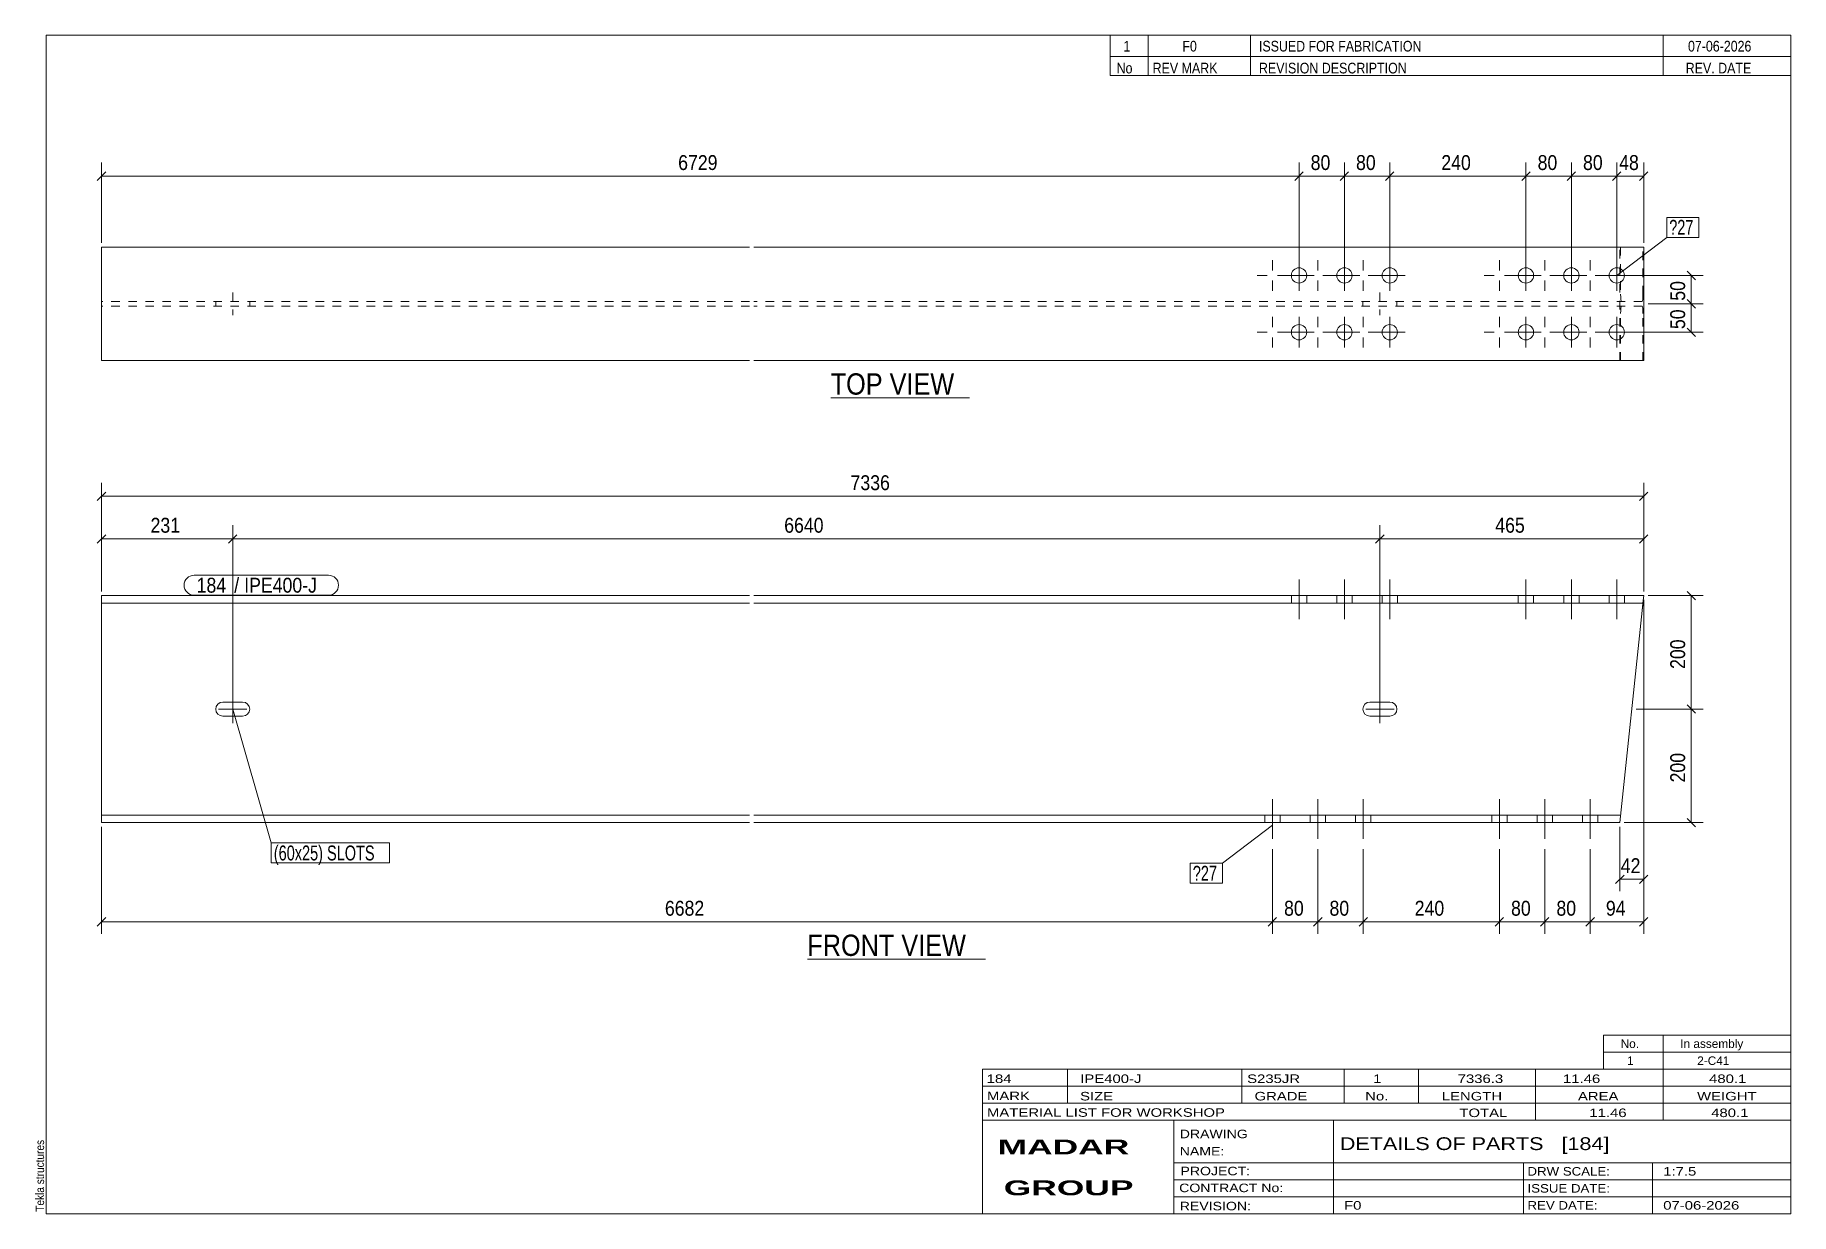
# Model space of a CAD drawing. Header units: millimetres. Extents: x 2 to 415, y 5 to 282.
import ezdxf

# ---------------------------------------------------------------- set-up
doc = ezdxf.new("R2010")
doc.units = ezdxf.units.MM
doc.linetypes.add('XKITLINE00', pattern=[0])
doc.linetypes.add('XKITLINE02', pattern=[4, 2, -2])
for name, color, linetype, lineweight in [('Bolt', 3, 'Continuous', 0), ('BoltMark', 7, 'Continuous', 0), ('Dimensions', 7, 'Continuous', 0), ('DrawingSheet', 5, 'Continuous', 0), ('OtherObjectType', 7, 'Continuous', 0), ('Part', 2, 'Continuous', 0), ('PartMark', 7, 'Continuous', 0)]:
    doc.layers.add(name, color=color, linetype=linetype, lineweight=lineweight)
doc.styles.add('ARIAL', font='ARIAL.TTF')
doc.styles.add('ARIAL_BOLD', font='ARIALBD.TTF')
doc.styles.add('ARIAL_NARROW', font='ARIALN.TTF')

# ---------------------------------------------------------------- blocks, each defined once
blk = doc.blocks.new('*A1')
at = {"layer": 'Bolt', "color": 3, "linetype": 'XKITLINE00', "lineweight": 0}
for p, q in [((44.96, 124.25), (44.83, 123.62)), ((45.32, 124.8), (44.96, 124.25)), ((45.86, 125.16), (45.32, 124.8)), ((46.5, 125.28), (45.86, 125.16)), ((51.16, 125.28), (46.5, 125.28)), ((48.83, 120.28), (48.83, 126.95)), ((51.8, 125.16), (51.16, 125.28)), ((52.34, 124.8), (51.8, 125.16)), ((52.7, 124.25), (52.34, 124.8)), ((52.83, 123.62), (52.7, 124.25)), ((314.54, 124.25), (314.41, 123.62)), ((314.9, 124.8), (314.54, 124.25)), ((315.44, 125.16), (314.9, 124.8)), ((316.08, 125.28), (315.44, 125.16)), ((320.75, 125.28), (316.08, 125.28)), ((318.41, 120.28), (318.41, 126.95)), ((321.39, 125.16), (320.75, 125.28)), ((321.93, 124.8), (321.39, 125.16)), ((322.29, 124.25), (321.93, 124.8)), ((322.41, 123.62), (322.29, 124.25)), ((44.83, 123.62), (44.83, 123.62)), ((44.83, 123.62), (44.96, 122.98)), ((44.96, 122.98), (45.32, 122.44)), ((45.32, 122.44), (45.86, 122.08)), ((52.16, 123.62), (45.5, 123.62)), ((45.86, 122.08), (46.5, 121.95)), ((46.5, 121.95), (51.16, 121.95)), ((51.16, 121.95), (51.8, 122.08)), ((51.8, 122.08), (52.34, 122.44)), ((52.34, 122.44), (52.7, 122.98)), ((52.7, 122.98), (52.83, 123.62)), ((52.83, 123.62), (52.83, 123.62)), ((314.41, 123.62), (314.41, 123.62)), ((314.41, 123.62), (314.54, 122.98)), ((314.54, 122.98), (314.9, 122.44)), ((314.9, 122.44), (315.44, 122.08)), ((321.75, 123.62), (315.08, 123.62)), ((315.44, 122.08), (316.08, 121.95)), ((316.08, 121.95), (320.75, 121.95)), ((320.75, 121.95), (321.39, 122.08)), ((321.39, 122.08), (321.93, 122.44)), ((321.93, 122.44), (322.29, 122.98)), ((322.29, 122.98), (322.41, 123.62)), ((322.41, 123.62), (322.41, 123.62))]:
    blk.add_line(p, q, dxfattribs=at)
blk = doc.blocks.new('*A2')
at = {"layer": 'Bolt', "color": 3, "linetype": 'XKITLINE00', "lineweight": 0}
for p, q in [((293.16, 102.48), (293.16, 93.15)), ((293.16, 102.48), (293.16, 93.15)), ((303.83, 102.48), (303.83, 93.15)), ((303.83, 102.48), (303.83, 93.15)), ((314.5, 102.48), (314.5, 93.15)), ((314.5, 102.48), (314.5, 93.15)), ((346.5, 102.48), (346.5, 93.15)), ((346.5, 102.48), (346.5, 93.15)), ((357.16, 102.48), (357.16, 93.15)), ((357.16, 102.48), (357.16, 93.15)), ((367.83, 102.48), (367.83, 93.15)), ((367.83, 102.48), (367.83, 93.15)), ((291.36, 98.68), (291.36, 96.95)), ((291.36, 98.68), (291.36, 96.95)), ((294.96, 98.68), (294.96, 96.95)), ((294.96, 98.68), (294.96, 96.95)), ((302.03, 98.68), (302.03, 96.95)), ((302.03, 98.68), (302.03, 96.95)), ((305.63, 98.68), (305.63, 96.95)), ((305.63, 98.68), (305.63, 96.95)), ((312.7, 98.68), (312.7, 96.95)), ((312.7, 98.68), (312.7, 96.95)), ((316.3, 98.68), (316.3, 96.95)), ((316.3, 98.68), (316.3, 96.95)), ((344.7, 98.68), (344.7, 96.95)), ((344.7, 98.68), (344.7, 96.95)), ((348.3, 98.68), (348.3, 96.95)), ((348.3, 98.68), (348.3, 96.95)), ((355.36, 98.68), (355.36, 96.95)), ((355.36, 98.68), (355.36, 96.95)), ((358.96, 98.68), (358.96, 96.95)), ((358.96, 98.68), (358.96, 96.95)), ((366.03, 98.68), (366.03, 96.95)), ((366.03, 98.68), (366.03, 96.95)), ((369.63, 98.68), (369.63, 96.95)), ((369.63, 98.68), (369.63, 96.95))]:
    blk.add_line(p, q, dxfattribs=at)
blk = doc.blocks.new('*A3')
at = {"layer": 'Bolt', "color": 3, "linetype": 'XKITLINE00', "lineweight": 0}
for p, q in [((299.41, 144.75), (299.41, 154.08)), ((299.41, 144.75), (299.41, 154.08)), ((310.08, 144.75), (310.08, 154.08)), ((310.08, 144.75), (310.08, 154.08)), ((320.74, 144.75), (320.74, 154.08)), ((320.74, 144.75), (320.74, 154.08)), ((352.74, 144.75), (352.74, 154.08)), ((352.74, 144.75), (352.74, 154.08)), ((363.41, 144.75), (363.41, 154.08)), ((363.41, 144.75), (363.41, 154.08)), ((374.08, 144.75), (374.08, 154.08)), ((374.08, 144.75), (374.08, 154.08)), ((297.61, 150.28), (297.61, 148.55)), ((297.61, 150.28), (297.61, 148.55)), ((301.21, 150.28), (301.21, 148.55)), ((301.21, 150.28), (301.21, 148.55)), ((308.28, 150.28), (308.28, 148.55)), ((308.28, 150.28), (308.28, 148.55)), ((311.88, 150.28), (311.88, 148.55)), ((311.88, 150.28), (311.88, 148.55)), ((318.94, 150.28), (318.94, 148.55)), ((318.94, 150.28), (318.94, 148.55)), ((322.54, 150.28), (322.54, 148.55)), ((322.54, 150.28), (322.54, 148.55)), ((350.94, 150.28), (350.94, 148.55)), ((350.94, 150.28), (350.94, 148.55)), ((354.54, 150.28), (354.54, 148.55)), ((354.54, 150.28), (354.54, 148.55)), ((361.61, 150.28), (361.61, 148.55)), ((361.61, 150.28), (361.61, 148.55)), ((365.21, 150.28), (365.21, 148.55)), ((365.21, 150.28), (365.21, 148.55)), ((372.28, 150.28), (372.28, 148.55)), ((372.28, 150.28), (372.28, 148.55)), ((375.88, 150.28), (375.88, 148.55)), ((375.88, 150.28), (375.88, 148.55))]:
    blk.add_line(p, q, dxfattribs=at)
blk = doc.blocks.new('*A4')
at = {"layer": 'Part', "color": 2, "linetype": 'XKITLINE00', "lineweight": 0}
for p, q in [((18, 96.95), (18, 150.28)), ((18, 150.28), (170.3, 150.28)), ((170.3, 148.55), (18, 148.55)), ((171.3, 150.28), (380.43, 150.28)), ((380.24, 148.55), (171.3, 148.55)), ((380.24, 148.55), (380.23, 148.42)), ((380.43, 150.28), (380.24, 148.55)), ((380.06, 146.82), (374.8, 96.95)), ((380.23, 148.42), (380.06, 146.82)), ((170.3, 98.68), (18, 98.68)), ((170.3, 96.95), (18, 96.95)), ((374.98, 98.68), (171.3, 98.68)), ((374.8, 96.95), (171.3, 96.95))]:
    blk.add_line(p, q, dxfattribs=at)
at = {"layer": 'Part', "color": 7, "linetype": 'XKITLINE02', "lineweight": 0}
for p, q in [((380.06, 146.82), (380.19, 148.04)), ((375, 98.82), (374.98, 98.68))]:
    blk.add_line(p, q, dxfattribs=at)
blk = doc.blocks.new('*A5')
at = {"layer": 'Bolt', "color": 3, "linetype": 'XKITLINE02', "lineweight": 0}
for p, q in [((44.83, 219.38), (44.83, 218.32)), ((48.83, 221.52), (48.83, 216.18)), ((52.83, 219.38), (52.83, 218.32)), ((314.41, 219.38), (314.41, 218.32)), ((318.41, 221.52), (318.41, 216.18)), ((322.41, 219.38), (322.41, 218.32))]:
    blk.add_line(p, q, dxfattribs=at)
blk = doc.blocks.new('*A6')
at = {"layer": 'Bolt', "color": 3, "linetype": 'XKITLINE00', "lineweight": 0}
for p, q in [((293.16, 229.12), (293.16, 226.72)), ((303.83, 229.12), (303.83, 226.72)), ((314.5, 229.12), (314.5, 226.72)), ((346.5, 229.12), (346.5, 226.72)), ((357.16, 229.12), (357.16, 226.72)), ((367.83, 229.12), (367.83, 226.72)), ((289.56, 225.52), (291.96, 225.52)), ((293.16, 221.92), (293.16, 224.31)), ((296.76, 225.52), (294.37, 225.52)), ((300.23, 225.52), (302.63, 225.52)), ((303.83, 221.92), (303.83, 224.31)), ((307.43, 225.52), (305.03, 225.52)), ((310.9, 225.52), (313.3, 225.52)), ((314.5, 221.92), (314.5, 224.31)), ((318.1, 225.52), (315.7, 225.52)), ((342.9, 225.52), (345.3, 225.52)), ((346.5, 221.92), (346.5, 224.31)), ((350.1, 225.52), (347.7, 225.52)), ((353.56, 225.52), (355.96, 225.52)), ((357.16, 221.92), (357.16, 224.31)), ((360.76, 225.52), (358.37, 225.52)), ((364.23, 225.52), (366.63, 225.52)), ((367.83, 221.92), (367.83, 224.31)), ((371.43, 225.52), (369.03, 225.52)), ((293.16, 215.78), (293.16, 213.39)), ((303.83, 215.78), (303.83, 213.39)), ((314.5, 215.78), (314.5, 213.39)), ((346.5, 215.78), (346.5, 213.39)), ((357.16, 215.78), (357.16, 213.39)), ((367.83, 215.78), (367.83, 213.39)), ((289.56, 212.18), (291.96, 212.18)), ((293.16, 208.58), (293.16, 210.98)), ((296.76, 212.18), (294.37, 212.18)), ((300.23, 212.18), (302.63, 212.18)), ((303.83, 208.58), (303.83, 210.98)), ((307.43, 212.18), (305.03, 212.18)), ((310.9, 212.18), (313.3, 212.18)), ((314.5, 208.58), (314.5, 210.98)), ((318.1, 212.18), (315.7, 212.18)), ((342.9, 212.18), (345.3, 212.18)), ((346.5, 208.58), (346.5, 210.98)), ((350.1, 212.18), (347.7, 212.18)), ((353.56, 212.18), (355.96, 212.18)), ((357.16, 208.58), (357.16, 210.98)), ((360.76, 212.18), (358.37, 212.18)), ((364.23, 212.18), (366.63, 212.18)), ((367.83, 208.58), (367.83, 210.98)), ((371.43, 212.18), (369.03, 212.18))]:
    blk.add_line(p, q, dxfattribs=at)
blk = doc.blocks.new('*A7')
at = {"layer": 'Bolt', "color": 3, "linetype": 'XKITLINE00', "lineweight": 0}
for p, q in [((299.41, 229.12), (299.41, 221.92)), ((310.08, 229.12), (310.08, 221.92)), ((320.74, 229.12), (320.74, 221.92)), ((352.74, 229.12), (352.74, 221.92)), ((363.41, 229.12), (363.41, 221.92)), ((374.08, 229.12), (374.08, 221.92)), ((295.81, 225.52), (303.01, 225.52)), ((306.48, 225.52), (313.68, 225.52)), ((317.14, 225.52), (324.34, 225.52)), ((349.14, 225.52), (356.34, 225.52)), ((359.81, 225.52), (367.01, 225.52)), ((370.48, 225.52), (377.68, 225.52)), ((299.41, 215.78), (299.41, 208.58)), ((310.08, 215.78), (310.08, 208.58)), ((320.74, 215.78), (320.74, 208.58)), ((352.74, 215.78), (352.74, 208.58)), ((363.41, 215.78), (363.41, 208.58)), ((374.08, 215.78), (374.08, 208.58)), ((295.81, 212.18), (303.01, 212.18)), ((306.48, 212.18), (313.68, 212.18)), ((317.14, 212.18), (324.34, 212.18)), ((349.14, 212.18), (356.34, 212.18)), ((359.81, 212.18), (367.01, 212.18)), ((370.48, 212.18), (377.68, 212.18))]:
    blk.add_line(p, q, dxfattribs=at)
for centre in [(299.41, 225.52), (310.08, 225.52), (320.74, 225.52), (352.74, 225.52), (363.41, 225.52), (374.08, 225.52), (299.41, 212.18), (310.08, 212.18), (320.74, 212.18), (352.74, 212.18), (363.41, 212.18), (374.08, 212.18)]:
    blk.add_circle(centre, 1.8, dxfattribs=at)
blk = doc.blocks.new('*A8')
at = {"layer": 'Part', "color": 2, "linetype": 'XKITLINE00', "lineweight": 0}
for p, q in [((18, 205.52), (18, 232.18)), ((170.3, 232.18), (18, 232.18)), ((380.43, 232.18), (171.3, 232.18)), ((380.43, 205.52), (380.43, 232.18)), ((18, 205.52), (170.3, 205.52)), ((171.3, 205.52), (380.43, 205.52))]:
    blk.add_line(p, q, dxfattribs=at)
at = {"layer": 'Part', "color": 7, "linetype": 'XKITLINE02', "lineweight": 0}
for p, q in [((374.8, 205.52), (374.8, 232.18)), ((374.98, 232.18), (374.98, 221.12)), ((380.24, 221.12), (380.24, 232.18)), ((170.3, 219.38), (18, 219.38)), ((380.06, 219.38), (171.3, 219.38)), ((374.98, 221.12), (375, 220.45)), ((375, 220.45), (375.04, 219.89)), ((375.04, 219.89), (375.1, 219.52)), ((375.1, 219.52), (375.17, 219.38)), ((380.06, 219.38), (380.13, 219.52)), ((380.13, 219.52), (380.19, 219.89)), ((380.19, 219.89), (380.23, 220.45)), ((380.23, 220.45), (380.24, 221.12)), ((170.3, 218.32), (18, 218.32)), ((380.06, 218.32), (171.3, 218.32)), ((375, 217.25), (374.98, 216.58)), ((374.98, 205.52), (374.98, 216.58)), ((375.04, 217.81), (375, 217.25)), ((375.1, 218.18), (375.04, 217.81)), ((375.17, 218.32), (375.1, 218.18)), ((380.13, 218.18), (380.06, 218.32)), ((380.19, 217.81), (380.13, 218.18)), ((380.23, 217.25), (380.19, 217.81)), ((380.24, 216.58), (380.23, 217.25)), ((380.24, 205.52), (380.24, 216.58))]:
    blk.add_line(p, q, dxfattribs=at)
blk = doc.blocks.new('*A9')
at = {"layer": 'DrawingSheet', "color": 5, "linetype": 'XKITLINE00', "lineweight": 0}
for p, q in [((415, 282), (5, 282)), ((5, 282), (5, 5)), ((415, 5), (415, 282)), ((5, 5), (415, 5))]:
    blk.add_line(p, q, dxfattribs=at)
at = {"layer": 'DrawingSheet', "color": 5, "style": 'ARIAL', "width": 0.85}
blk.add_text('Tekla structures', height=2, rotation=90, dxfattribs=at).set_placement((4.5, 5.5))
blk = doc.blocks.new('*A10')
at = {"layer": 'OtherObjectType', "color": 7, "linetype": 'XKITLINE00', "lineweight": 0}
for p, q in [((371, 47), (415, 47)), ((371, 43), (371, 47)), ((385, 43), (385, 47)), ((415, 43), (415, 47)), ((371, 43), (415, 43)), ((371, 39), (371, 43)), ((385, 39), (385, 43)), ((415, 39), (415, 43)), ((371, 39), (415, 39))]:
    blk.add_line(p, q, dxfattribs=at)
at = {"layer": 'OtherObjectType', "color": 7, "style": 'ARIAL_NARROW', "width": 1.211571}
for s, p in [('No.', (375, 44)), ('In assembly', (389, 44)), ('1', (376.5, 40)), ('2-C41', (392.99, 40))]:
    blk.add_text(s, height=2, dxfattribs=at).set_placement(p)
blk = doc.blocks.new('*A11')
at = {"layer": 'OtherObjectType', "color": 7, "linetype": 'XKITLINE00', "lineweight": 0}
for p, q in [((255, 282), (415, 282)), ((415, 282), (255, 282)), ((255, 282), (255, 277)), ((264, 282), (264, 277)), ((288, 282), (288, 277)), ((385, 282), (385, 277)), ((415, 282), (415, 277)), ((255, 277), (415, 277)), ((255, 277), (255, 272.5)), ((255, 277), (415, 277)), ((264, 277), (264, 272.5)), ((288, 277), (288, 272.5)), ((385, 277), (385, 272.5)), ((415, 277), (415, 272.5)), ((415, 272.5), (255, 272.5))]:
    blk.add_line(p, q, dxfattribs=at)
at = {"layer": 'OtherObjectType', "color": 7, "style": 'ARIAL_NARROW'}
for s, width, p in [('1', 1.017001, (258.16, 278.15)), ('F0', 1.017001, (272, 278.15)), ('ISSUED FOR FABRICATION', 1.017001, (290, 278.15)), ('07-06-2026', 1.017001, (390.82, 278.15)), ('No', 1.02, (256.54, 273)), ('REV MARK', 1.02, (265, 273)), ('REVISION DESCRIPTION', 1.02, (290, 273)), ('REV. DATE', 1.02, (390.28, 273))]:
    blk.add_text(s, height=2.5, dxfattribs=dict(at, width=width)).set_placement(p)
blk = doc.blocks.new('*A12')
at = {"layer": 'OtherObjectType', "color": 7, "linetype": 'XKITLINE00', "lineweight": 0}
for p, q in [((225, 39), (415, 39)), ((225, 39), (225, 35)), ((225, 39), (415, 39)), ((245, 35), (245, 39)), ((286, 35), (286, 39)), ((310, 35), (310, 39)), ((327.5, 35), (327.5, 39)), ((355, 35), (355, 39)), ((385, 35), (385, 39)), ((415, 35), (415, 39)), ((225, 35), (415, 35)), ((225, 35), (225, 5)), ((225, 35), (415, 35)), ((245, 31), (245, 35)), ((286, 31), (286, 35)), ((310, 31), (310, 35)), ((327.5, 31), (327.5, 35)), ((355, 31), (355, 35)), ((385, 31), (385, 35)), ((415, 31), (415, 35)), ((225, 31), (415, 31)), ((355, 27), (355, 31)), ((385, 27), (385, 31)), ((415, 27), (415, 31)), ((225, 27), (415, 27)), ((270, 21), (270, 27)), ((307.5, 17), (307.5, 27)), ((415, 21), (415, 27)), ((270, 21), (270, 5)), ((415, 17), (415, 21)), ((270, 17), (415, 17)), ((307.5, 5), (307.5, 17)), ((352.16, 13), (352.16, 17)), ((382.5, 5), (382.5, 17)), ((415, 13), (415, 17)), ((270, 13), (415, 13)), ((352.16, 5), (352.16, 13)), ((415, 9), (415, 13)), ((270, 9), (415, 9)), ((415, 5), (415, 9)), ((225, 5), (415, 5)), ((262.5, 5), (415, 5))]:
    blk.add_line(p, q, dxfattribs=at)
at = {"layer": 'OtherObjectType', "color": 7, "style": 'ARIAL_NARROW'}
for s, height, width, p in [('184', 2, 1.525501, (226.01, 35.76)), ('IPE400-J', 2, 1.525501, (248, 35.76)), ('S235JR', 2, 1.525501, (287.22, 35.76)), ('1', 2, 1.525501, (316.82, 35.76)), ('7336.3', 2, 1.525501, (336.7, 35.76)), ('11.46', 2, 1.525501, (361.45, 35.76)), ('480.1', 2, 1.525501, (395.78, 35.76)), ('MARK', 2, 1.525501, (226.08, 31.73)), ('SIZE', 2, 1.525501, (247.96, 31.66)), ('GRADE', 2, 1.525501, (288.96, 31.66)), ('No.', 2, 1.525501, (314.96, 31.66)), ('LENGTH', 2, 1.525501, (332.96, 31.66)), ('AREA', 2, 1.525501, (364.96, 31.66)), ('WEIGHT', 2, 1.525501, (392.96, 31.66)), ('MATERIAL LIST FOR WORKSHOP', 2, 1.525501, (226.08, 27.82)), ('TOTAL', 2, 1.525501, (337.1, 27.75)), ('11.46', 2, 1.525501, (367.64, 27.75)), ('480.1', 2, 1.525501, (396.27, 27.75)), ('DRAWING', 2, 1.445, (271.38, 22.78)), ('NAME:', 2, 1.445, (271.38, 18.72)), ('DETAILS OF PARTS   [184]', 3, 1.474651, (309, 20)), ('PROJECT:', 2, 1.445, (271.55, 14.07)), ('DRW SCALE:', 2, 1.36, (353.1, 14)), ('1:7.5', 2, 1.525501, (385, 14)), ('CONTRACT No:', 2, 1.445, (271.25, 10.11)), ('ISSUE DATE:', 2, 1.36, (353.1, 10)), ('REVISION:', 2, 1.445, (271.38, 5.84)), ('F0', 2, 1.525501, (310, 6)), ('REV DATE:', 2, 1.36, (353.1, 6)), ('07-06-2026', 2, 1.525501, (385, 6))]:
    blk.add_text(s, height=height, dxfattribs=dict(at, width=width)).set_placement(p)
at = {"layer": 'OtherObjectType', "color": 1, "style": 'ARIAL_BOLD', "width": 1.7}
for s, p in [('MADAR ', (228.58, 18.97)), ('GROUP', (230.03, 9.37))]:
    blk.add_text(s, height=3.5, dxfattribs=at).set_placement(p)
blk = doc.blocks.new('*A13')
at = {"layer": 'Dimensions', "color": 7, "linetype": 'XKITLINE00', "lineweight": 0}
for p, q in [((390.61, 124.61), (392.59, 122.63)), ((378.61, 123.62), (394.4, 123.62)), ((391.6, 96.95), (391.6, 123.62)), ((375.8, 96.95), (394.4, 96.95)), ((390.61, 97.94), (392.59, 95.96))]:
    blk.add_line(p, q, dxfattribs=at)
at = {"layer": 'Dimensions', "color": 3}
for p in [(391.6, 123.62), (391.6, 96.95)]:
    blk.add_point(p, dxfattribs=at)
at = {"layer": 'Dimensions', "color": 3, "style": 'ARIAL', "width": 0.85}
blk.add_text('200', height=3.5, rotation=90.0002, dxfattribs=at).set_placement((390.15, 106.39))
blk = doc.blocks.new('*A14')
at = {"layer": 'Dimensions', "color": 7, "linetype": 'XKITLINE00', "lineweight": 0}
for p, q in [((381.43, 150.28), (394.4, 150.28)), ((390.61, 151.27), (392.59, 149.29)), ((391.6, 123.62), (391.6, 150.28)), ((390.61, 124.61), (392.59, 122.63)), ((378.61, 123.62), (394.4, 123.62))]:
    blk.add_line(p, q, dxfattribs=at)
at = {"layer": 'Dimensions', "color": 3}
for p in [(391.6, 150.28), (391.6, 123.62)]:
    blk.add_point(p, dxfattribs=at)
at = {"layer": 'Dimensions', "color": 3, "style": 'ARIAL', "width": 0.85}
blk.add_text('200', height=3.5, rotation=90.0002, dxfattribs=at).set_placement((390.15, 133.06))
blk = doc.blocks.new('*A15')
at = {"layer": 'Dimensions', "color": 7, "linetype": 'XKITLINE00', "lineweight": 0}
for p, q in [((18.99, 174.61), (17.01, 172.63)), ((18, 151.28), (18, 176.82)), ((18, 173.62), (380.43, 173.62)), ((381.42, 174.61), (379.44, 172.63)), ((380.43, 151.28), (380.43, 176.82))]:
    blk.add_line(p, q, dxfattribs=at)
at = {"layer": 'Dimensions', "color": 3}
for p in [(18, 173.62), (380.43, 173.62)]:
    blk.add_point(p, dxfattribs=at)
at = {"layer": 'Dimensions', "color": 3, "style": 'ARIAL', "width": 0.85}
blk.add_text('7336', height=3.5, dxfattribs=at).set_placement((194.02, 175.07))
blk = doc.blocks.new('*A16')
at = {"layer": 'Dimensions', "color": 7, "linetype": 'XKITLINE00', "lineweight": 0}
for p, q in [((380.43, 149.28), (380.43, 80.82)), ((374.8, 95.95), (374.8, 80.82)), ((375.79, 84.61), (373.81, 82.63)), ((374.8, 83.62), (380.43, 83.62)), ((381.42, 84.61), (379.44, 82.63))]:
    blk.add_line(p, q, dxfattribs=at)
at = {"layer": 'Dimensions', "color": 3}
for p in [(374.8, 83.62), (380.43, 83.62)]:
    blk.add_point(p, dxfattribs=at)
at = {"layer": 'Dimensions', "color": 3, "style": 'ARIAL', "width": 0.85}
blk.add_text('42', height=3.5, dxfattribs=at).set_placement((375.02, 85.07))
blk = doc.blocks.new('*A17')
at = {"layer": 'Dimensions', "color": 7, "linetype": 'XKITLINE00', "lineweight": 0}
for p, q in [((18, 151.28), (18, 166.82)), ((48.83, 124.62), (48.83, 166.82)), ((18.99, 164.61), (17.01, 162.63)), ((18, 163.62), (48.83, 163.62)), ((49.82, 164.61), (47.84, 162.63))]:
    blk.add_line(p, q, dxfattribs=at)
at = {"layer": 'Dimensions', "color": 3}
for p in [(18, 163.62), (48.83, 163.62)]:
    blk.add_point(p, dxfattribs=at)
at = {"layer": 'Dimensions', "color": 3, "style": 'ARIAL', "width": 0.85}
blk.add_text('231', height=3.5, dxfattribs=at).set_placement((29.52, 165.07))
blk = doc.blocks.new('*A18')
at = {"layer": 'Dimensions', "color": 7, "linetype": 'XKITLINE00', "lineweight": 0}
for p, q in [((48.83, 124.62), (48.83, 166.82)), ((318.41, 124.62), (318.41, 166.82)), ((49.82, 164.61), (47.84, 162.63)), ((48.83, 163.62), (318.41, 163.62)), ((319.4, 164.61), (317.42, 162.63))]:
    blk.add_line(p, q, dxfattribs=at)
at = {"layer": 'Dimensions', "color": 3}
for p in [(48.83, 163.62), (318.41, 163.62)]:
    blk.add_point(p, dxfattribs=at)
at = {"layer": 'Dimensions', "color": 3, "style": 'ARIAL', "width": 0.85}
blk.add_text('6640', height=3.5, dxfattribs=at).set_placement((178.43, 165.07))
blk = doc.blocks.new('*A19')
at = {"layer": 'Dimensions', "color": 7, "linetype": 'XKITLINE00', "lineweight": 0}
for p, q in [((318.41, 124.62), (318.41, 166.82)), ((380.43, 151.28), (380.43, 166.82)), ((319.4, 164.61), (317.42, 162.63)), ((318.41, 163.62), (380.43, 163.62)), ((381.42, 164.61), (379.44, 162.63))]:
    blk.add_line(p, q, dxfattribs=at)
at = {"layer": 'Dimensions', "color": 3}
for p in [(318.41, 163.62), (380.43, 163.62)]:
    blk.add_point(p, dxfattribs=at)
at = {"layer": 'Dimensions', "color": 3, "style": 'ARIAL', "width": 0.85}
blk.add_text('465', height=3.5, dxfattribs=at).set_placement((345.53, 165.07))
blk = doc.blocks.new('*A20')
at = {"layer": 'Dimensions', "color": 7, "linetype": 'XKITLINE00', "lineweight": 0}
for p, q in [((18, 95.95), (18, 70.82)), ((293.16, 90.68), (293.16, 70.82)), ((18.99, 74.61), (17.01, 72.63)), ((294.15, 74.61), (292.17, 72.63)), ((18, 73.62), (293.16, 73.62))]:
    blk.add_line(p, q, dxfattribs=at)
at = {"layer": 'Dimensions', "color": 3}
for p in [(18, 73.62), (293.16, 73.62)]:
    blk.add_point(p, dxfattribs=at)
at = {"layer": 'Dimensions', "color": 3, "style": 'ARIAL', "width": 0.85}
blk.add_text('6682', height=3.5, dxfattribs=at).set_placement((150.39, 75.07))
blk = doc.blocks.new('*A21')
at = {"layer": 'Dimensions', "color": 7, "linetype": 'XKITLINE00', "lineweight": 0}
for p, q in [((293.16, 90.68), (293.16, 70.82)), ((303.83, 90.68), (303.83, 70.82)), ((294.15, 74.61), (292.17, 72.63)), ((304.82, 74.61), (302.84, 72.63)), ((293.16, 73.62), (303.83, 73.62))]:
    blk.add_line(p, q, dxfattribs=at)
at = {"layer": 'Dimensions', "color": 3}
for p in [(293.16, 73.62), (303.83, 73.62)]:
    blk.add_point(p, dxfattribs=at)
at = {"layer": 'Dimensions', "color": 3, "style": 'ARIAL', "width": 0.85}
blk.add_text('80', height=3.5, dxfattribs=at).set_placement((295.9, 75.07))
blk = doc.blocks.new('*A22')
at = {"layer": 'Dimensions', "color": 7, "linetype": 'XKITLINE00', "lineweight": 0}
for p, q in [((303.83, 90.68), (303.83, 70.82)), ((314.5, 90.68), (314.5, 70.82)), ((304.82, 74.61), (302.84, 72.63)), ((315.49, 74.61), (313.51, 72.63)), ((303.83, 73.62), (314.5, 73.62))]:
    blk.add_line(p, q, dxfattribs=at)
at = {"layer": 'Dimensions', "color": 3}
for p in [(303.83, 73.62), (314.5, 73.62)]:
    blk.add_point(p, dxfattribs=at)
at = {"layer": 'Dimensions', "color": 3, "style": 'ARIAL', "width": 0.85}
blk.add_text('80', height=3.5, dxfattribs=at).set_placement((306.57, 75.07))
blk = doc.blocks.new('*A23')
at = {"layer": 'Dimensions', "color": 7, "linetype": 'XKITLINE00', "lineweight": 0}
for p, q in [((314.5, 90.68), (314.5, 70.82)), ((346.5, 90.68), (346.5, 70.82)), ((315.49, 74.61), (313.51, 72.63)), ((347.49, 74.61), (345.51, 72.63)), ((314.5, 73.62), (346.5, 73.62))]:
    blk.add_line(p, q, dxfattribs=at)
at = {"layer": 'Dimensions', "color": 3}
for p in [(314.5, 73.62), (346.5, 73.62)]:
    blk.add_point(p, dxfattribs=at)
at = {"layer": 'Dimensions', "color": 3, "style": 'ARIAL', "width": 0.85}
blk.add_text('240', height=3.5, dxfattribs=at).set_placement((326.6, 75.07))
blk = doc.blocks.new('*A24')
at = {"layer": 'Dimensions', "color": 7, "linetype": 'XKITLINE00', "lineweight": 0}
for p, q in [((346.5, 90.68), (346.5, 70.82)), ((357.16, 90.68), (357.16, 70.82)), ((347.49, 74.61), (345.51, 72.63)), ((358.15, 74.61), (356.17, 72.63)), ((346.5, 73.62), (357.16, 73.62))]:
    blk.add_line(p, q, dxfattribs=at)
at = {"layer": 'Dimensions', "color": 3}
for p in [(346.5, 73.62), (357.16, 73.62)]:
    blk.add_point(p, dxfattribs=at)
at = {"layer": 'Dimensions', "color": 3, "style": 'ARIAL', "width": 0.85}
blk.add_text('80', height=3.5, dxfattribs=at).set_placement((349.24, 75.07))
blk = doc.blocks.new('*A25')
at = {"layer": 'Dimensions', "color": 7, "linetype": 'XKITLINE00', "lineweight": 0}
for p, q in [((357.16, 90.68), (357.16, 70.82)), ((367.83, 90.68), (367.83, 70.82)), ((358.15, 74.61), (356.17, 72.63)), ((368.82, 74.61), (366.84, 72.63)), ((357.16, 73.62), (367.83, 73.62))]:
    blk.add_line(p, q, dxfattribs=at)
at = {"layer": 'Dimensions', "color": 3}
for p in [(357.16, 73.62), (367.83, 73.62)]:
    blk.add_point(p, dxfattribs=at)
at = {"layer": 'Dimensions', "color": 3, "style": 'ARIAL', "width": 0.85}
blk.add_text('80', height=3.5, dxfattribs=at).set_placement((359.9, 75.07))
blk = doc.blocks.new('*A26')
at = {"layer": 'Dimensions', "color": 7, "linetype": 'XKITLINE00', "lineweight": 0}
for p, q in [((380.43, 149.28), (380.43, 70.82)), ((367.83, 90.68), (367.83, 70.82)), ((368.82, 74.61), (366.84, 72.63)), ((381.42, 74.61), (379.44, 72.63)), ((367.83, 73.62), (380.43, 73.62))]:
    blk.add_line(p, q, dxfattribs=at)
at = {"layer": 'Dimensions', "color": 3}
for p in [(367.83, 73.62), (380.43, 73.62)]:
    blk.add_point(p, dxfattribs=at)
at = {"layer": 'Dimensions', "color": 3, "style": 'ARIAL', "width": 0.85}
blk.add_text('94', height=3.5, dxfattribs=at).set_placement((371.53, 75.07))
blk = doc.blocks.new('*A27')
at = {"layer": 'BoltMark', "color": 7, "linetype": 'XKITLINE00', "lineweight": 0}
for p, q in [((293.16, 96.35), (281.43, 87.39)), ((273.84, 87.39), (281.43, 87.39)), ((273.84, 82.69), (273.84, 87.39)), ((281.43, 82.69), (281.43, 87.39)), ((273.84, 82.69), (281.43, 82.69))]:
    blk.add_line(p, q, dxfattribs=at)
at = {"layer": 'BoltMark', "color": 3, "style": 'ARIAL_NARROW', "width": 0.85}
blk.add_text('?27', height=3.5, dxfattribs=at).set_placement((274.44, 83.29))
blk = doc.blocks.new('*A28')
at = {"layer": 'BoltMark', "color": 7, "linetype": 'XKITLINE00', "lineweight": 0}
for p, q in [((48.83, 123.62), (57.89, 92.16)), ((57.89, 92.16), (85.68, 92.16)), ((57.89, 87.46), (57.89, 92.16)), ((85.68, 87.46), (85.68, 92.16)), ((57.89, 87.46), (85.68, 87.46))]:
    blk.add_line(p, q, dxfattribs=at)
at = {"layer": 'BoltMark', "color": 3, "style": 'ARIAL_NARROW', "width": 0.85}
blk.add_text('(60x25) SLOTS', height=3.5, dxfattribs=at).set_placement((58.49, 88.06))
blk = doc.blocks.new('*A29')
at = {"layer": 'PartMark', "color": 7, "linetype": 'XKITLINE00', "lineweight": 0}
for p, q in [((39.75, 155.08), (71.34, 155.08)), ((39.75, 150.38), (71.34, 150.38))]:
    blk.add_line(p, q, dxfattribs=at)
for centre, start, end in [((39.75, 152.73), 90, 270), ((71.34, 152.73), 270, 90)]:
    blk.add_arc(centre, 2.35, start, end, dxfattribs=at)
at = {"layer": 'PartMark', "color": 1, "style": 'ARIAL', "width": 0.85}
blk.add_text('184', height=3.5, dxfattribs=at).set_placement((40.35, 150.98))
at = {"layer": 'PartMark', "color": 3, "style": 'ARIAL', "width": 0.85}
for s, p in [('/', (49.19, 150.98)), ('IPE400-J', (51.53, 150.98))]:
    blk.add_text(s, height=3.5, dxfattribs=at).set_placement(p)
blk = doc.blocks.new('*A30')
at = {"layer": 'OtherObjectType', "color": 7, "linetype": 'XKITLINE00', "lineweight": 0}
blk.add_line((183.87, 64.87), (225.73, 64.87), dxfattribs=at)
at = {"layer": 'OtherObjectType', "color": 3, "style": 'ARIAL', "width": 0.85}
blk.add_text('FRONT VIEW', height=5, dxfattribs=at).set_placement((183.87, 65.62))
blk = doc.blocks.new('*A31')
at = {"layer": 'Dimensions', "color": 7, "linetype": 'XKITLINE00', "lineweight": 0}
for p, q in [((381.43, 218.85), (394.4, 218.85)), ((390.61, 219.84), (392.59, 217.86)), ((391.6, 212.18), (391.6, 218.85)), ((375.08, 212.18), (394.4, 212.18)), ((390.61, 213.17), (392.59, 211.19))]:
    blk.add_line(p, q, dxfattribs=at)
at = {"layer": 'Dimensions', "color": 3}
for p in [(391.6, 218.85), (391.6, 212.18)]:
    blk.add_point(p, dxfattribs=at)
at = {"layer": 'Dimensions', "color": 3, "style": 'ARIAL', "width": 0.85}
blk.add_text('50', height=3.5, rotation=90.0002, dxfattribs=at).set_placement((390.15, 212.92))
blk = doc.blocks.new('*A32')
at = {"layer": 'Dimensions', "color": 7, "linetype": 'XKITLINE00', "lineweight": 0}
for p, q in [((375.08, 225.52), (394.4, 225.52)), ((390.61, 226.51), (392.59, 224.53)), ((391.6, 218.85), (391.6, 225.52)), ((381.43, 218.85), (394.4, 218.85)), ((390.61, 219.84), (392.59, 217.86))]:
    blk.add_line(p, q, dxfattribs=at)
at = {"layer": 'Dimensions', "color": 3}
for p in [(391.6, 225.52), (391.6, 218.85)]:
    blk.add_point(p, dxfattribs=at)
at = {"layer": 'Dimensions', "color": 3, "style": 'ARIAL', "width": 0.85}
blk.add_text('50', height=3.5, rotation=90.0002, dxfattribs=at).set_placement((390.15, 219.59))
blk = doc.blocks.new('*A33')
at = {"layer": 'Dimensions', "color": 7, "linetype": 'XKITLINE00', "lineweight": 0}
for p, q in [((18, 233.18), (18, 252.05)), ((299.41, 226.52), (299.41, 252.05)), ((18.99, 249.84), (17.01, 247.86)), ((18, 248.85), (299.41, 248.85)), ((300.4, 249.84), (298.42, 247.86))]:
    blk.add_line(p, q, dxfattribs=at)
at = {"layer": 'Dimensions', "color": 3}
for p in [(18, 248.85), (299.41, 248.85)]:
    blk.add_point(p, dxfattribs=at)
at = {"layer": 'Dimensions', "color": 3, "style": 'ARIAL', "width": 0.85}
blk.add_text('6729', height=3.5, dxfattribs=at).set_placement((153.51, 250.3))
blk = doc.blocks.new('*A34')
at = {"layer": 'Dimensions', "color": 7, "linetype": 'XKITLINE00', "lineweight": 0}
for p, q in [((299.41, 226.52), (299.41, 252.05)), ((310.08, 226.52), (310.08, 252.05)), ((300.4, 249.84), (298.42, 247.86)), ((299.41, 248.85), (310.08, 248.85)), ((311.07, 249.84), (309.09, 247.86))]:
    blk.add_line(p, q, dxfattribs=at)
at = {"layer": 'Dimensions', "color": 3}
for p in [(299.41, 248.85), (310.08, 248.85)]:
    blk.add_point(p, dxfattribs=at)
at = {"layer": 'Dimensions', "color": 3, "style": 'ARIAL', "width": 0.85}
blk.add_text('80', height=3.5, dxfattribs=at).set_placement((302.15, 250.3))
blk = doc.blocks.new('*A35')
at = {"layer": 'Dimensions', "color": 7, "linetype": 'XKITLINE00', "lineweight": 0}
for p, q in [((310.08, 226.52), (310.08, 252.05)), ((320.74, 226.52), (320.74, 252.05)), ((311.07, 249.84), (309.09, 247.86)), ((310.08, 248.85), (320.74, 248.85)), ((321.73, 249.84), (319.75, 247.86))]:
    blk.add_line(p, q, dxfattribs=at)
at = {"layer": 'Dimensions', "color": 3}
for p in [(310.08, 248.85), (320.74, 248.85)]:
    blk.add_point(p, dxfattribs=at)
at = {"layer": 'Dimensions', "color": 3, "style": 'ARIAL', "width": 0.85}
blk.add_text('80', height=3.5, dxfattribs=at).set_placement((312.81, 250.3))
blk = doc.blocks.new('*A36')
at = {"layer": 'Dimensions', "color": 7, "linetype": 'XKITLINE00', "lineweight": 0}
for p, q in [((320.74, 226.52), (320.74, 252.05)), ((352.74, 226.52), (352.74, 252.05)), ((321.73, 249.84), (319.75, 247.86)), ((320.74, 248.85), (352.74, 248.85)), ((353.73, 249.84), (351.75, 247.86))]:
    blk.add_line(p, q, dxfattribs=at)
at = {"layer": 'Dimensions', "color": 3}
for p in [(320.74, 248.85), (352.74, 248.85)]:
    blk.add_point(p, dxfattribs=at)
at = {"layer": 'Dimensions', "color": 3, "style": 'ARIAL', "width": 0.85}
blk.add_text('240', height=3.5, dxfattribs=at).set_placement((332.85, 250.3))
blk = doc.blocks.new('*A37')
at = {"layer": 'Dimensions', "color": 7, "linetype": 'XKITLINE00', "lineweight": 0}
for p, q in [((352.74, 226.52), (352.74, 252.05)), ((363.41, 226.52), (363.41, 252.05)), ((353.73, 249.84), (351.75, 247.86)), ((352.74, 248.85), (363.41, 248.85)), ((364.4, 249.84), (362.42, 247.86))]:
    blk.add_line(p, q, dxfattribs=at)
at = {"layer": 'Dimensions', "color": 3}
for p in [(352.74, 248.85), (363.41, 248.85)]:
    blk.add_point(p, dxfattribs=at)
at = {"layer": 'Dimensions', "color": 3, "style": 'ARIAL', "width": 0.85}
blk.add_text('80', height=3.5, dxfattribs=at).set_placement((355.48, 250.3))
blk = doc.blocks.new('*A38')
at = {"layer": 'Dimensions', "color": 7, "linetype": 'XKITLINE00', "lineweight": 0}
for p, q in [((363.41, 226.52), (363.41, 252.05)), ((374.08, 226.52), (374.08, 252.05)), ((364.4, 249.84), (362.42, 247.86)), ((363.41, 248.85), (374.08, 248.85)), ((375.07, 249.84), (373.09, 247.86))]:
    blk.add_line(p, q, dxfattribs=at)
at = {"layer": 'Dimensions', "color": 3}
for p in [(363.41, 248.85), (374.08, 248.85)]:
    blk.add_point(p, dxfattribs=at)
at = {"layer": 'Dimensions', "color": 3, "style": 'ARIAL', "width": 0.85}
blk.add_text('80', height=3.5, dxfattribs=at).set_placement((366.15, 250.3))
blk = doc.blocks.new('*A39')
at = {"layer": 'Dimensions', "color": 7, "linetype": 'XKITLINE00', "lineweight": 0}
for p, q in [((374.08, 226.52), (374.08, 252.05)), ((380.43, 233.18), (380.43, 252.05)), ((375.07, 249.84), (373.09, 247.86)), ((374.08, 248.85), (380.43, 248.85)), ((381.42, 249.84), (379.44, 247.86))]:
    blk.add_line(p, q, dxfattribs=at)
at = {"layer": 'Dimensions', "color": 3}
for p in [(374.08, 248.85), (380.43, 248.85)]:
    blk.add_point(p, dxfattribs=at)
at = {"layer": 'Dimensions', "color": 3, "style": 'ARIAL', "width": 0.85}
blk.add_text('48', height=3.5, dxfattribs=at).set_placement((374.65, 250.3))
blk = doc.blocks.new('*A40')
at = {"layer": 'BoltMark', "color": 7, "linetype": 'XKITLINE00', "lineweight": 0}
for p, q in [((385.81, 239.18), (393.4, 239.18)), ((385.81, 234.48), (385.81, 239.18)), ((393.4, 234.48), (393.4, 239.18)), ((374.08, 225.52), (385.81, 234.48)), ((385.81, 234.48), (393.4, 234.48))]:
    blk.add_line(p, q, dxfattribs=at)
at = {"layer": 'BoltMark', "color": 3, "style": 'ARIAL_NARROW', "width": 0.85}
blk.add_text('?27', height=3.5, dxfattribs=at).set_placement((386.41, 235.08))
blk = doc.blocks.new('*A41')
at = {"layer": 'OtherObjectType', "color": 7, "linetype": 'XKITLINE00', "lineweight": 0}
blk.add_line((189.35, 196.77), (221.95, 196.77), dxfattribs=at)
at = {"layer": 'OtherObjectType', "color": 3, "style": 'ARIAL', "width": 0.85}
blk.add_text('TOP VIEW', height=5, dxfattribs=at).set_placement((189.35, 197.52))

msp = doc.modelspace()

# ---------------------------------------------------------------- block references
at = {"lineweight": 0}
for name in ['*A9', '*A11', '*A33', '*A34', '*A35', '*A36', '*A37', '*A38', '*A39', '*A40', '*A8', '*A6', '*A7', '*A32', '*A5', '*A31', '*A41', '*A15', '*A17', '*A18', '*A19', '*A29', '*A3', '*A4', '*A26', '*A16', '*A14', '*A1', '*A13', '*A28', '*A2', '*A20', '*A27', '*A21', '*A22', '*A23', '*A24', '*A25', '*A30', '*A10', '*A12']:
    msp.add_blockref(name, (0, 0), dxfattribs=at)

doc.saveas('drawing.dxf')
